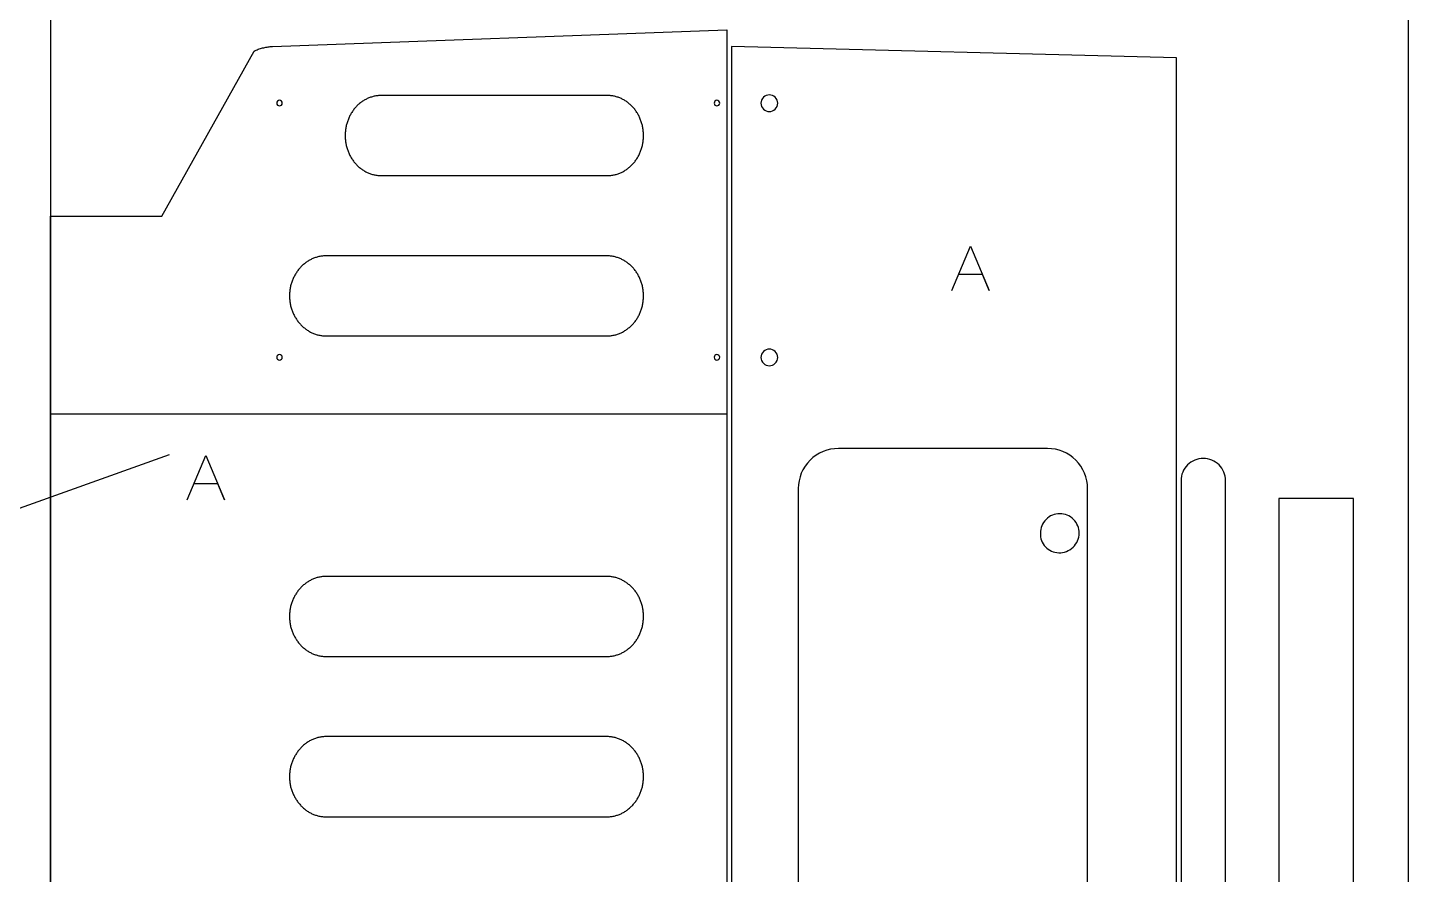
# Model space of a CAD drawing. Extents: x -841 to 4976, y -469 to 2808.
# Drawn here: x -21 to 1220, y 871 to 1632 of the extents above; entities that cross this region are included whole.
import ezdxf

# ---------------------------------------------------------------- set-up
doc = ezdxf.new("R2010")
doc.units = 0
for name, color, linetype in [('DEFAULT_LAYER', 1, 'CONTINUOUS'), ('T5_LOGOLAYER_2', 18, 'CONTINUOUS'), ('T5_LOGOLAYER_20', 18, 'CONTINUOUS')]:
    doc.layers.add(name, color=color, linetype=linetype)

msp = doc.modelspace()

# ---------------------------------------------------------------- linework, layer by layer
at = {"layer": 'DEFAULT_LAYER'}
for points in [[(0, 167.3), (0, 1462.7), (99.9, 1462.5), (182.9, 1610.9), (183.8, 1611.3), (184.7, 1611.7), (185.6, 1612.1), (186.6, 1612.5), (187.5, 1612.8), (188.5, 1613.1), (189.5, 1613.4), (190.5, 1613.7), (191.5, 1613.9), (192.5, 1614.2), (193.5, 1614.4), (194.5, 1614.5), (195.5, 1614.7), (196.5, 1614.8), (197.4, 1614.9), (198.4, 1615), (199.4, 1615), (607.7, 1630), (607.7, 0)], [(0, 1285), (607.7, 1285)]]:
    msp.add_lwpolyline(points, dxfattribs=at)
for points in [[(611.8, 14.9), (1011.7, 24.9), (1011.7, 1604.9), (611.8, 1615.1)], [(264.7, 1535), (264.7, 1534.1), (264.7, 1533.1), (264.8, 1532.2), (264.9, 1531.3), (265, 1530.4), (265.1, 1529.5), (265.2, 1528.6), (265.4, 1527.7), (265.5, 1526.9), (265.7, 1526), (265.9, 1525.1), (266.2, 1524.3), (266.4, 1523.5), (266.7, 1522.6), (267, 1521.8), (267.3, 1521), (267.6, 1520.2), (267.9, 1519.4), (268.3, 1518.6), (268.6, 1517.8), (269, 1517.1), (269.4, 1516.3), (269.8, 1515.6), (270.2, 1514.9), (270.7, 1514.2), (271.2, 1513.5), (271.6, 1512.8), (272.1, 1512.1), (272.6, 1511.4), (273.1, 1510.8), (273.7, 1510.2), (274.2, 1509.5), (274.8, 1508.9), (275.3, 1508.4), (275.9, 1507.8), (276.5, 1507.2), (277.1, 1506.7), (277.7, 1506.2), (278.4, 1505.6), (279, 1505.1), (279.7, 1504.7), (280.3, 1504.2), (281, 1503.8), (281.7, 1503.3), (282.4, 1502.9), (283.1, 1502.5), (283.8, 1502.2), (284.5, 1501.8), (285.3, 1501.5), (286, 1501.2), (286.8, 1500.9), (287.5, 1500.6), (288.3, 1500.4), (289.1, 1500.1), (289.8, 1499.9), (290.6, 1499.7), (291.4, 1499.6), (292.2, 1499.4), (293, 1499.3), (293.9, 1499.2), (294.7, 1499.1), (295.5, 1499), (296.3, 1499), (297.2, 1499), (500.2, 1499), (501.1, 1499), (501.9, 1499), (502.7, 1499.1), (503.5, 1499.2), (504.4, 1499.3), (505.2, 1499.4), (506, 1499.6), (506.8, 1499.7), (507.6, 1499.9), (508.3, 1500.1), (509.1, 1500.4), (509.9, 1500.6), (510.6, 1500.9), (511.4, 1501.2), (512.1, 1501.5), (512.9, 1501.8), (513.6, 1502.2), (514.3, 1502.5), (515, 1502.9), (515.7, 1503.3), (516.4, 1503.8), (517.1, 1504.2), (517.7, 1504.7), (518.4, 1505.1), (519, 1505.6), (519.7, 1506.2), (520.3, 1506.7), (520.9, 1507.2), (521.5, 1507.8), (522.1, 1508.4), (522.6, 1508.9), (523.2, 1509.5), (523.7, 1510.2), (524.3, 1510.8), (524.8, 1511.4), (525.3, 1512.1), (525.8, 1512.8), (526.2, 1513.5), (526.7, 1514.2), (527.2, 1514.9), (527.6, 1515.6), (528, 1516.3), (528.4, 1517.1), (528.8, 1517.8), (529.1, 1518.6), (529.5, 1519.4), (529.8, 1520.2), (530.1, 1521), (530.4, 1521.8), (530.7, 1522.6), (531, 1523.5), (531.2, 1524.3), (531.5, 1525.1), (531.7, 1526), (531.9, 1526.9), (532, 1527.7), (532.2, 1528.6), (532.3, 1529.5), (532.4, 1530.4), (532.5, 1531.3), (532.6, 1532.2), (532.7, 1533.1), (532.7, 1534.1), (532.7, 1535), (532.7, 1535.9), (532.7, 1536.9), (532.6, 1537.8), (532.5, 1538.7), (532.4, 1539.6), (532.3, 1540.5), (532.2, 1541.4), (532, 1542.3), (531.9, 1543.1), (531.7, 1544), (531.5, 1544.9), (531.2, 1545.7), (531, 1546.5), (530.7, 1547.4), (530.4, 1548.2), (530.1, 1549), (529.8, 1549.8), (529.5, 1550.6), (529.1, 1551.4), (528.8, 1552.2), (528.4, 1552.9), (528, 1553.7), (527.6, 1554.4), (527.2, 1555.1), (526.7, 1555.8), (526.2, 1556.5), (525.8, 1557.2), (525.3, 1557.9), (524.8, 1558.6), (524.3, 1559.2), (523.7, 1559.8), (523.2, 1560.5), (522.6, 1561.1), (522.1, 1561.6), (521.5, 1562.2), (520.9, 1562.8), (520.3, 1563.3), (519.7, 1563.8), (519, 1564.4), (518.4, 1564.9), (517.7, 1565.3), (517.1, 1565.8), (516.4, 1566.2), (515.7, 1566.7), (515, 1567.1), (514.3, 1567.4), (513.6, 1567.8), (512.9, 1568.2), (512.1, 1568.5), (511.4, 1568.8), (510.6, 1569.1), (509.9, 1569.4), (509.1, 1569.6), (508.3, 1569.9), (507.6, 1570.1), (506.8, 1570.3), (506, 1570.4), (505.2, 1570.6), (504.4, 1570.7), (503.5, 1570.8), (502.7, 1570.9), (501.9, 1571), (501.1, 1571), (500.2, 1571), (297.2, 1571), (296.3, 1571), (295.5, 1571), (294.7, 1570.9), (293.9, 1570.8), (293, 1570.7), (292.2, 1570.6), (291.4, 1570.4), (290.6, 1570.3), (289.8, 1570.1), (289.1, 1569.9), (288.3, 1569.6), (287.5, 1569.4), (286.8, 1569.1), (286, 1568.8), (285.3, 1568.5), (284.5, 1568.2), (283.8, 1567.8), (283.1, 1567.4), (282.4, 1567.1), (281.7, 1566.7), (281, 1566.2), (280.3, 1565.8), (279.7, 1565.3), (279, 1564.9), (278.4, 1564.4), (277.7, 1563.8), (277.1, 1563.3), (276.5, 1562.8), (275.9, 1562.2), (275.3, 1561.6), (274.8, 1561.1), (274.2, 1560.5), (273.7, 1559.8), (273.1, 1559.2), (272.6, 1558.6), (272.1, 1557.9), (271.6, 1557.2), (271.2, 1556.5), (270.7, 1555.8), (270.2, 1555.1), (269.8, 1554.4), (269.4, 1553.7), (269, 1552.9), (268.6, 1552.2), (268.3, 1551.4), (267.9, 1550.6), (267.6, 1549.8), (267.3, 1549), (267, 1548.2), (266.7, 1547.4), (266.4, 1546.5), (266.2, 1545.7), (265.9, 1544.9), (265.7, 1544), (265.5, 1543.1), (265.4, 1542.3), (265.2, 1541.4), (265.1, 1540.5), (265, 1539.6), (264.9, 1538.7), (264.8, 1537.8), (264.7, 1536.9), (264.7, 1535.9)], [(214.7, 1391), (214.7, 1390.1), (214.7, 1389.1), (214.8, 1388.2), (214.9, 1387.3), (215, 1386.4), (215.1, 1385.5), (215.2, 1384.6), (215.4, 1383.7), (215.5, 1382.9), (215.7, 1382), (216, 1381.1), (216.2, 1380.3), (216.4, 1379.5), (216.7, 1378.6), (217, 1377.8), (217.3, 1377), (217.6, 1376.2), (218, 1375.4), (218.3, 1374.6), (218.7, 1373.8), (219.1, 1373.1), (219.5, 1372.3), (219.9, 1371.6), (220.3, 1370.9), (220.8, 1370.2), (221.3, 1369.5), (221.7, 1368.8), (222.2, 1368.1), (222.7, 1367.4), (223.3, 1366.8), (223.8, 1366.2), (224.4, 1365.5), (224.9, 1364.9), (225.5, 1364.4), (226.1, 1363.8), (226.7, 1363.2), (227.3, 1362.7), (228, 1362.2), (228.6, 1361.6), (229.2, 1361.1), (229.9, 1360.7), (230.6, 1360.2), (231.3, 1359.8), (232, 1359.3), (232.7, 1358.9), (233.4, 1358.5), (234.1, 1358.2), (234.8, 1357.8), (235.6, 1357.5), (236.3, 1357.2), (237.1, 1356.9), (237.9, 1356.6), (238.7, 1356.4), (239.4, 1356.1), (240.2, 1355.9), (241, 1355.7), (241.9, 1355.6), (242.7, 1355.4), (243.5, 1355.3), (244.3, 1355.2), (245.2, 1355.1), (246, 1355), (246.8, 1355), (247.7, 1355), (499.7, 1355), (500.6, 1355), (501.4, 1355), (502.2, 1355.1), (503.1, 1355.2), (503.9, 1355.3), (504.7, 1355.4), (505.5, 1355.6), (506.4, 1355.7), (507.2, 1355.9), (508, 1356.1), (508.7, 1356.4), (509.5, 1356.6), (510.3, 1356.9), (511.1, 1357.2), (511.8, 1357.5), (512.6, 1357.8), (513.3, 1358.2), (514, 1358.5), (514.7, 1358.9), (515.4, 1359.3), (516.1, 1359.8), (516.8, 1360.2), (517.5, 1360.7), (518.2, 1361.1), (518.8, 1361.6), (519.4, 1362.2), (520.1, 1362.7), (520.7, 1363.2), (521.3, 1363.8), (521.9, 1364.4), (522.5, 1364.9), (523, 1365.5), (523.6, 1366.2), (524.1, 1366.8), (524.7, 1367.4), (525.2, 1368.1), (525.7, 1368.8), (526.1, 1369.5), (526.6, 1370.2), (527.1, 1370.9), (527.5, 1371.6), (527.9, 1372.3), (528.3, 1373.1), (528.7, 1373.8), (529.1, 1374.6), (529.4, 1375.4), (529.8, 1376.2), (530.1, 1377), (530.4, 1377.8), (530.7, 1378.6), (531, 1379.5), (531.2, 1380.3), (531.4, 1381.1), (531.7, 1382), (531.9, 1382.9), (532, 1383.7), (532.2, 1384.6), (532.3, 1385.5), (532.4, 1386.4), (532.5, 1387.3), (532.6, 1388.2), (532.7, 1389.1), (532.7, 1390.1), (532.7, 1391), (532.7, 1391.9), (532.7, 1392.9), (532.6, 1393.8), (532.5, 1394.7), (532.4, 1395.6), (532.3, 1396.5), (532.2, 1397.4), (532, 1398.3), (531.9, 1399.1), (531.7, 1400), (531.4, 1400.9), (531.2, 1401.7), (531, 1402.5), (530.7, 1403.4), (530.4, 1404.2), (530.1, 1405), (529.8, 1405.8), (529.4, 1406.6), (529.1, 1407.4), (528.7, 1408.2), (528.3, 1408.9), (527.9, 1409.7), (527.5, 1410.4), (527.1, 1411.1), (526.6, 1411.8), (526.1, 1412.5), (525.7, 1413.2), (525.2, 1413.9), (524.7, 1414.6), (524.1, 1415.2), (523.6, 1415.8), (523, 1416.5), (522.5, 1417.1), (521.9, 1417.6), (521.3, 1418.2), (520.7, 1418.8), (520.1, 1419.3), (519.4, 1419.8), (518.8, 1420.4), (518.2, 1420.9), (517.5, 1421.3), (516.8, 1421.8), (516.1, 1422.2), (515.4, 1422.7), (514.7, 1423.1), (514, 1423.4), (513.3, 1423.8), (512.6, 1424.2), (511.8, 1424.5), (511.1, 1424.8), (510.3, 1425.1), (509.5, 1425.4), (508.7, 1425.6), (508, 1425.9), (507.2, 1426.1), (506.4, 1426.3), (505.5, 1426.4), (504.7, 1426.6), (503.9, 1426.7), (503.1, 1426.8), (502.2, 1426.9), (501.4, 1427), (500.6, 1427), (499.7, 1427), (247.7, 1427), (246.8, 1427), (246, 1427), (245.2, 1426.9), (244.3, 1426.8), (243.5, 1426.7), (242.7, 1426.6), (241.9, 1426.4), (241, 1426.3), (240.2, 1426.1), (239.4, 1425.9), (238.7, 1425.6), (237.9, 1425.4), (237.1, 1425.1), (236.3, 1424.8), (235.6, 1424.5), (234.8, 1424.2), (234.1, 1423.8), (233.4, 1423.4), (232.7, 1423.1), (232, 1422.7), (231.3, 1422.2), (230.6, 1421.8), (229.9, 1421.3), (229.2, 1420.9), (228.6, 1420.4), (228, 1419.8), (227.3, 1419.3), (226.7, 1418.8), (226.1, 1418.2), (225.5, 1417.6), (224.9, 1417.1), (224.4, 1416.5), (223.8, 1415.8), (223.3, 1415.2), (222.7, 1414.6), (222.2, 1413.9), (221.7, 1413.2), (221.3, 1412.5), (220.8, 1411.8), (220.3, 1411.1), (219.9, 1410.4), (219.5, 1409.7), (219.1, 1408.9), (218.7, 1408.2), (218.3, 1407.4), (218, 1406.6), (217.6, 1405.8), (217.3, 1405), (217, 1404.2), (216.7, 1403.4), (216.4, 1402.5), (216.2, 1401.7), (216, 1400.9), (215.7, 1400), (215.5, 1399.1), (215.4, 1398.3), (215.2, 1397.4), (215.1, 1396.5), (215, 1395.6), (214.9, 1394.7), (214.8, 1393.8), (214.7, 1392.9), (214.7, 1391.9)], [(214.7, 1103), (214.7, 1102.1), (214.7, 1101.1), (214.8, 1100.2), (214.9, 1099.3), (215, 1098.4), (215.1, 1097.5), (215.2, 1096.6), (215.4, 1095.7), (215.5, 1094.9), (215.7, 1094), (216, 1093.1), (216.2, 1092.3), (216.4, 1091.5), (216.7, 1090.6), (217, 1089.8), (217.3, 1089), (217.6, 1088.2), (218, 1087.4), (218.3, 1086.6), (218.7, 1085.8), (219.1, 1085.1), (219.5, 1084.3), (219.9, 1083.6), (220.3, 1082.9), (220.8, 1082.2), (221.3, 1081.5), (221.7, 1080.8), (222.2, 1080.1), (222.7, 1079.4), (223.3, 1078.8), (223.8, 1078.2), (224.4, 1077.5), (224.9, 1076.9), (225.5, 1076.4), (226.1, 1075.8), (226.7, 1075.2), (227.3, 1074.7), (228, 1074.2), (228.6, 1073.6), (229.2, 1073.1), (229.9, 1072.7), (230.6, 1072.2), (231.3, 1071.8), (232, 1071.3), (232.7, 1070.9), (233.4, 1070.5), (234.1, 1070.2), (234.8, 1069.8), (235.6, 1069.5), (236.3, 1069.2), (237.1, 1068.9), (237.9, 1068.6), (238.7, 1068.4), (239.4, 1068.1), (240.2, 1067.9), (241, 1067.7), (241.9, 1067.6), (242.7, 1067.4), (243.5, 1067.3), (244.3, 1067.2), (245.2, 1067.1), (246, 1067), (246.8, 1067), (247.7, 1067), (499.7, 1067), (500.6, 1067), (501.4, 1067), (502.2, 1067.1), (503.1, 1067.2), (503.9, 1067.3), (504.7, 1067.4), (505.5, 1067.6), (506.4, 1067.7), (507.2, 1067.9), (508, 1068.1), (508.7, 1068.4), (509.5, 1068.6), (510.3, 1068.9), (511.1, 1069.2), (511.8, 1069.5), (512.6, 1069.8), (513.3, 1070.2), (514, 1070.5), (514.7, 1070.9), (515.4, 1071.3), (516.1, 1071.8), (516.8, 1072.2), (517.5, 1072.7), (518.2, 1073.1), (518.8, 1073.6), (519.4, 1074.2), (520.1, 1074.7), (520.7, 1075.2), (521.3, 1075.8), (521.9, 1076.4), (522.5, 1076.9), (523, 1077.5), (523.6, 1078.2), (524.1, 1078.8), (524.7, 1079.4), (525.2, 1080.1), (525.7, 1080.8), (526.1, 1081.5), (526.6, 1082.2), (527.1, 1082.9), (527.5, 1083.6), (527.9, 1084.3), (528.3, 1085.1), (528.7, 1085.8), (529.1, 1086.6), (529.4, 1087.4), (529.8, 1088.2), (530.1, 1089), (530.4, 1089.8), (530.7, 1090.6), (531, 1091.5), (531.2, 1092.3), (531.4, 1093.1), (531.7, 1094), (531.9, 1094.9), (532, 1095.7), (532.2, 1096.6), (532.3, 1097.5), (532.4, 1098.4), (532.5, 1099.3), (532.6, 1100.2), (532.7, 1101.1), (532.7, 1102.1), (532.7, 1103), (532.7, 1103.9), (532.7, 1104.9), (532.6, 1105.8), (532.5, 1106.7), (532.4, 1107.6), (532.3, 1108.5), (532.2, 1109.4), (532, 1110.3), (531.9, 1111.1), (531.7, 1112), (531.4, 1112.9), (531.2, 1113.7), (531, 1114.5), (530.7, 1115.4), (530.4, 1116.2), (530.1, 1117), (529.8, 1117.8), (529.4, 1118.6), (529.1, 1119.4), (528.7, 1120.2), (528.3, 1120.9), (527.9, 1121.7), (527.5, 1122.4), (527.1, 1123.1), (526.6, 1123.8), (526.1, 1124.5), (525.7, 1125.2), (525.2, 1125.9), (524.7, 1126.6), (524.1, 1127.2), (523.6, 1127.8), (523, 1128.5), (522.5, 1129.1), (521.9, 1129.6), (521.3, 1130.2), (520.7, 1130.8), (520.1, 1131.3), (519.4, 1131.8), (518.8, 1132.4), (518.2, 1132.9), (517.5, 1133.3), (516.8, 1133.8), (516.1, 1134.2), (515.4, 1134.7), (514.7, 1135.1), (514, 1135.4), (513.3, 1135.8), (512.6, 1136.2), (511.8, 1136.5), (511.1, 1136.8), (510.3, 1137.1), (509.5, 1137.4), (508.7, 1137.6), (508, 1137.9), (507.2, 1138.1), (506.4, 1138.3), (505.5, 1138.4), (504.7, 1138.6), (503.9, 1138.7), (503.1, 1138.8), (502.2, 1138.9), (501.4, 1139), (500.6, 1139), (499.7, 1139), (247.7, 1139), (246.8, 1139), (246, 1139), (245.2, 1138.9), (244.3, 1138.8), (243.5, 1138.7), (242.7, 1138.6), (241.9, 1138.4), (241, 1138.3), (240.2, 1138.1), (239.4, 1137.9), (238.7, 1137.6), (237.9, 1137.4), (237.1, 1137.1), (236.3, 1136.8), (235.6, 1136.5), (234.8, 1136.2), (234.1, 1135.8), (233.4, 1135.4), (232.7, 1135.1), (232, 1134.7), (231.3, 1134.2), (230.6, 1133.8), (229.9, 1133.3), (229.2, 1132.9), (228.6, 1132.4), (228, 1131.8), (227.3, 1131.3), (226.7, 1130.8), (226.1, 1130.2), (225.5, 1129.6), (224.9, 1129.1), (224.4, 1128.5), (223.8, 1127.8), (223.3, 1127.2), (222.7, 1126.6), (222.2, 1125.9), (221.7, 1125.2), (221.3, 1124.5), (220.8, 1123.8), (220.3, 1123.1), (219.9, 1122.4), (219.5, 1121.7), (219.1, 1120.9), (218.7, 1120.2), (218.3, 1119.4), (218, 1118.6), (217.6, 1117.8), (217.3, 1117), (217, 1116.2), (216.7, 1115.4), (216.4, 1114.5), (216.2, 1113.7), (216, 1112.9), (215.7, 1112), (215.5, 1111.1), (215.4, 1110.3), (215.2, 1109.4), (215.1, 1108.5), (215, 1107.6), (214.9, 1106.7), (214.8, 1105.8), (214.7, 1104.9), (214.7, 1103.9)], [(214.7, 959), (214.7, 958.1), (214.7, 957.1), (214.8, 956.2), (214.9, 955.3), (215, 954.4), (215.1, 953.5), (215.2, 952.6), (215.4, 951.7), (215.5, 950.9), (215.7, 950), (216, 949.1), (216.2, 948.3), (216.4, 947.5), (216.7, 946.6), (217, 945.8), (217.3, 945), (217.6, 944.2), (218, 943.4), (218.3, 942.6), (218.7, 941.8), (219.1, 941.1), (219.5, 940.3), (219.9, 939.6), (220.3, 938.9), (220.8, 938.2), (221.3, 937.5), (221.7, 936.8), (222.2, 936.1), (222.7, 935.4), (223.3, 934.8), (223.8, 934.2), (224.4, 933.5), (224.9, 932.9), (225.5, 932.4), (226.1, 931.8), (226.7, 931.2), (227.3, 930.7), (228, 930.2), (228.6, 929.6), (229.2, 929.1), (229.9, 928.7), (230.6, 928.2), (231.3, 927.8), (232, 927.3), (232.7, 926.9), (233.4, 926.5), (234.1, 926.2), (234.8, 925.8), (235.6, 925.5), (236.3, 925.2), (237.1, 924.9), (237.9, 924.6), (238.7, 924.4), (239.4, 924.1), (240.2, 923.9), (241, 923.7), (241.9, 923.6), (242.7, 923.4), (243.5, 923.3), (244.3, 923.2), (245.2, 923.1), (246, 923), (246.8, 923), (247.7, 923), (499.7, 923), (500.6, 923), (501.4, 923), (502.2, 923.1), (503.1, 923.2), (503.9, 923.3), (504.7, 923.4), (505.5, 923.6), (506.4, 923.7), (507.2, 923.9), (508, 924.1), (508.7, 924.4), (509.5, 924.6), (510.3, 924.9), (511.1, 925.2), (511.8, 925.5), (512.6, 925.8), (513.3, 926.2), (514, 926.5), (514.7, 926.9), (515.4, 927.3), (516.1, 927.8), (516.8, 928.2), (517.5, 928.7), (518.2, 929.1), (518.8, 929.6), (519.4, 930.2), (520.1, 930.7), (520.7, 931.2), (521.3, 931.8), (521.9, 932.4), (522.5, 932.9), (523, 933.5), (523.6, 934.2), (524.1, 934.8), (524.7, 935.4), (525.2, 936.1), (525.7, 936.8), (526.1, 937.5), (526.6, 938.2), (527.1, 938.9), (527.5, 939.6), (527.9, 940.3), (528.3, 941.1), (528.7, 941.8), (529.1, 942.6), (529.4, 943.4), (529.8, 944.2), (530.1, 945), (530.4, 945.8), (530.7, 946.6), (531, 947.5), (531.2, 948.3), (531.4, 949.1), (531.7, 950), (531.9, 950.9), (532, 951.7), (532.2, 952.6), (532.3, 953.5), (532.4, 954.4), (532.5, 955.3), (532.6, 956.2), (532.7, 957.1), (532.7, 958.1), (532.7, 959), (532.7, 959.9), (532.7, 960.9), (532.6, 961.8), (532.5, 962.7), (532.4, 963.6), (532.3, 964.5), (532.2, 965.4), (532, 966.3), (531.9, 967.1), (531.7, 968), (531.4, 968.9), (531.2, 969.7), (531, 970.5), (530.7, 971.4), (530.4, 972.2), (530.1, 973), (529.8, 973.8), (529.4, 974.6), (529.1, 975.4), (528.7, 976.2), (528.3, 976.9), (527.9, 977.7), (527.5, 978.4), (527.1, 979.1), (526.6, 979.8), (526.1, 980.5), (525.7, 981.2), (525.2, 981.9), (524.7, 982.6), (524.1, 983.2), (523.6, 983.8), (523, 984.5), (522.5, 985.1), (521.9, 985.6), (521.3, 986.2), (520.7, 986.8), (520.1, 987.3), (519.4, 987.8), (518.8, 988.4), (518.2, 988.9), (517.5, 989.3), (516.8, 989.8), (516.1, 990.2), (515.4, 990.7), (514.7, 991.1), (514, 991.4), (513.3, 991.8), (512.6, 992.2), (511.8, 992.5), (511.1, 992.8), (510.3, 993.1), (509.5, 993.4), (508.7, 993.6), (508, 993.9), (507.2, 994.1), (506.4, 994.3), (505.5, 994.4), (504.7, 994.6), (503.9, 994.7), (503.1, 994.8), (502.2, 994.9), (501.4, 995), (500.6, 995), (499.7, 995), (247.7, 995), (246.8, 995), (246, 995), (245.2, 994.9), (244.3, 994.8), (243.5, 994.7), (242.7, 994.6), (241.9, 994.4), (241, 994.3), (240.2, 994.1), (239.4, 993.9), (238.7, 993.6), (237.9, 993.4), (237.1, 993.1), (236.3, 992.8), (235.6, 992.5), (234.8, 992.2), (234.1, 991.8), (233.4, 991.4), (232.7, 991.1), (232, 990.7), (231.3, 990.2), (230.6, 989.8), (229.9, 989.3), (229.2, 988.9), (228.6, 988.4), (228, 987.8), (227.3, 987.3), (226.7, 986.8), (226.1, 986.2), (225.5, 985.6), (224.9, 985.1), (224.4, 984.5), (223.8, 983.8), (223.3, 983.2), (222.7, 982.6), (222.2, 981.9), (221.7, 981.2), (221.3, 980.5), (220.8, 979.8), (220.3, 979.1), (219.9, 978.4), (219.5, 977.7), (219.1, 976.9), (218.7, 976.2), (218.3, 975.4), (218, 974.6), (217.6, 973.8), (217.3, 973), (217, 972.2), (216.7, 971.4), (216.4, 970.5), (216.2, 969.7), (216, 968.9), (215.7, 968), (215.5, 967.1), (215.4, 966.3), (215.2, 965.4), (215.1, 964.5), (215, 963.6), (214.9, 962.7), (214.8, 961.8), (214.7, 960.9), (214.7, 959.9)]]:
    msp.add_lwpolyline(points, close=True, dxfattribs=at)
for points in [[(205.7, 1566.7, 0.414214), (203.2, 1564.2, 0.414214), (205.7, 1561.7, 0.414214), (208.2, 1564.2, 0.414214)], [(598.7, 1566.7, 0.414214), (596.2, 1564.2, 0.414214), (598.7, 1561.7, 0.414214), (601.2, 1564.2, 0.414214)], [(645.8, 1571.6, 0.414214), (638.3, 1564.1, 0.414214), (645.8, 1556.6, 0.414214), (653.3, 1564.1, 0.414214)], [(645.8, 1343.2, 0.414214), (638.3, 1335.7, 0.414214), (645.8, 1328.2, 0.414214), (653.3, 1335.7, 0.414214)], [(205.7, 1338.3, 0.414214), (203.2, 1335.8, 0.414214), (205.7, 1333.3, 0.414214), (208.2, 1335.8, 0.414214)], [(598.7, 1338.3, 0.414214), (596.2, 1335.8, 0.414214), (598.7, 1333.3, 0.414214), (601.2, 1335.8, 0.414214)], [(671.8, 411.9, 0.414214), (707.8, 375.9), (895.8, 375.9, 0.414214), (931.8, 411.9), (931.8, 1217.9, 0.414214), (895.8, 1253.9), (707.8, 1253.9, 0.414214), (671.8, 1217.9)], [(906.8, 1195.3, 0.414214), (889.3, 1177.8, 0.414214), (905.8, 1160.2, 0.414214), (924.3, 1177.8, 0.414214)]]:
    msp.add_lwpolyline(points, format="xyb", close=True, dxfattribs=at)
at = {"layer": 'T5_LOGOLAYER_2'}
msp.add_lwpolyline([(106.5, 1248.1), (-329.8, 1092.1)], dxfattribs=at)
at = {"layer": 'T5_LOGOLAYER_20'}
for points in [[(0, 0), (1220, 0), (1220, 2440), (0, 2440)], [(1103.7, 25), (1170.7, 25), (1170.7, 1209), (1103.7, 1209)]]:
    msp.add_lwpolyline(points, close=True, dxfattribs=at)
for points in [[(809.7, 1395.8), (826.5, 1435.8), (843.3, 1395.8), (837.3, 1410.2), (816.1, 1410.2)], [(122.8, 1207.7), (139.6, 1247.7), (156.4, 1207.7), (150.4, 1222.1), (129.2, 1222.1)]]:
    msp.add_lwpolyline(points, dxfattribs=at)
msp.add_lwpolyline([(1015.7, 45, 0.414214), (1035.7, 25, 0.414214), (1055.7, 45), (1055.7, 1225, 0.414214), (1035.7, 1245, 0.414214), (1015.7, 1225)], format="xyb", close=True, dxfattribs=at)

doc.saveas('drawing.dxf')
